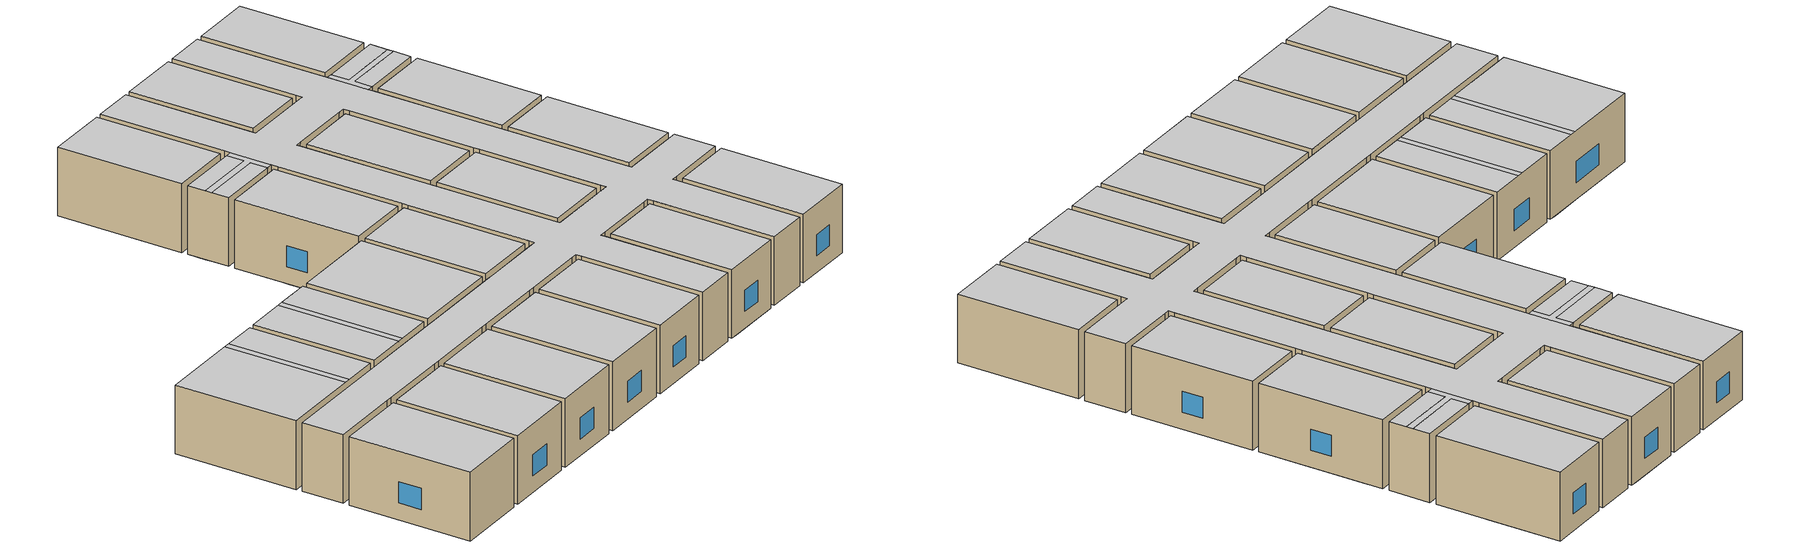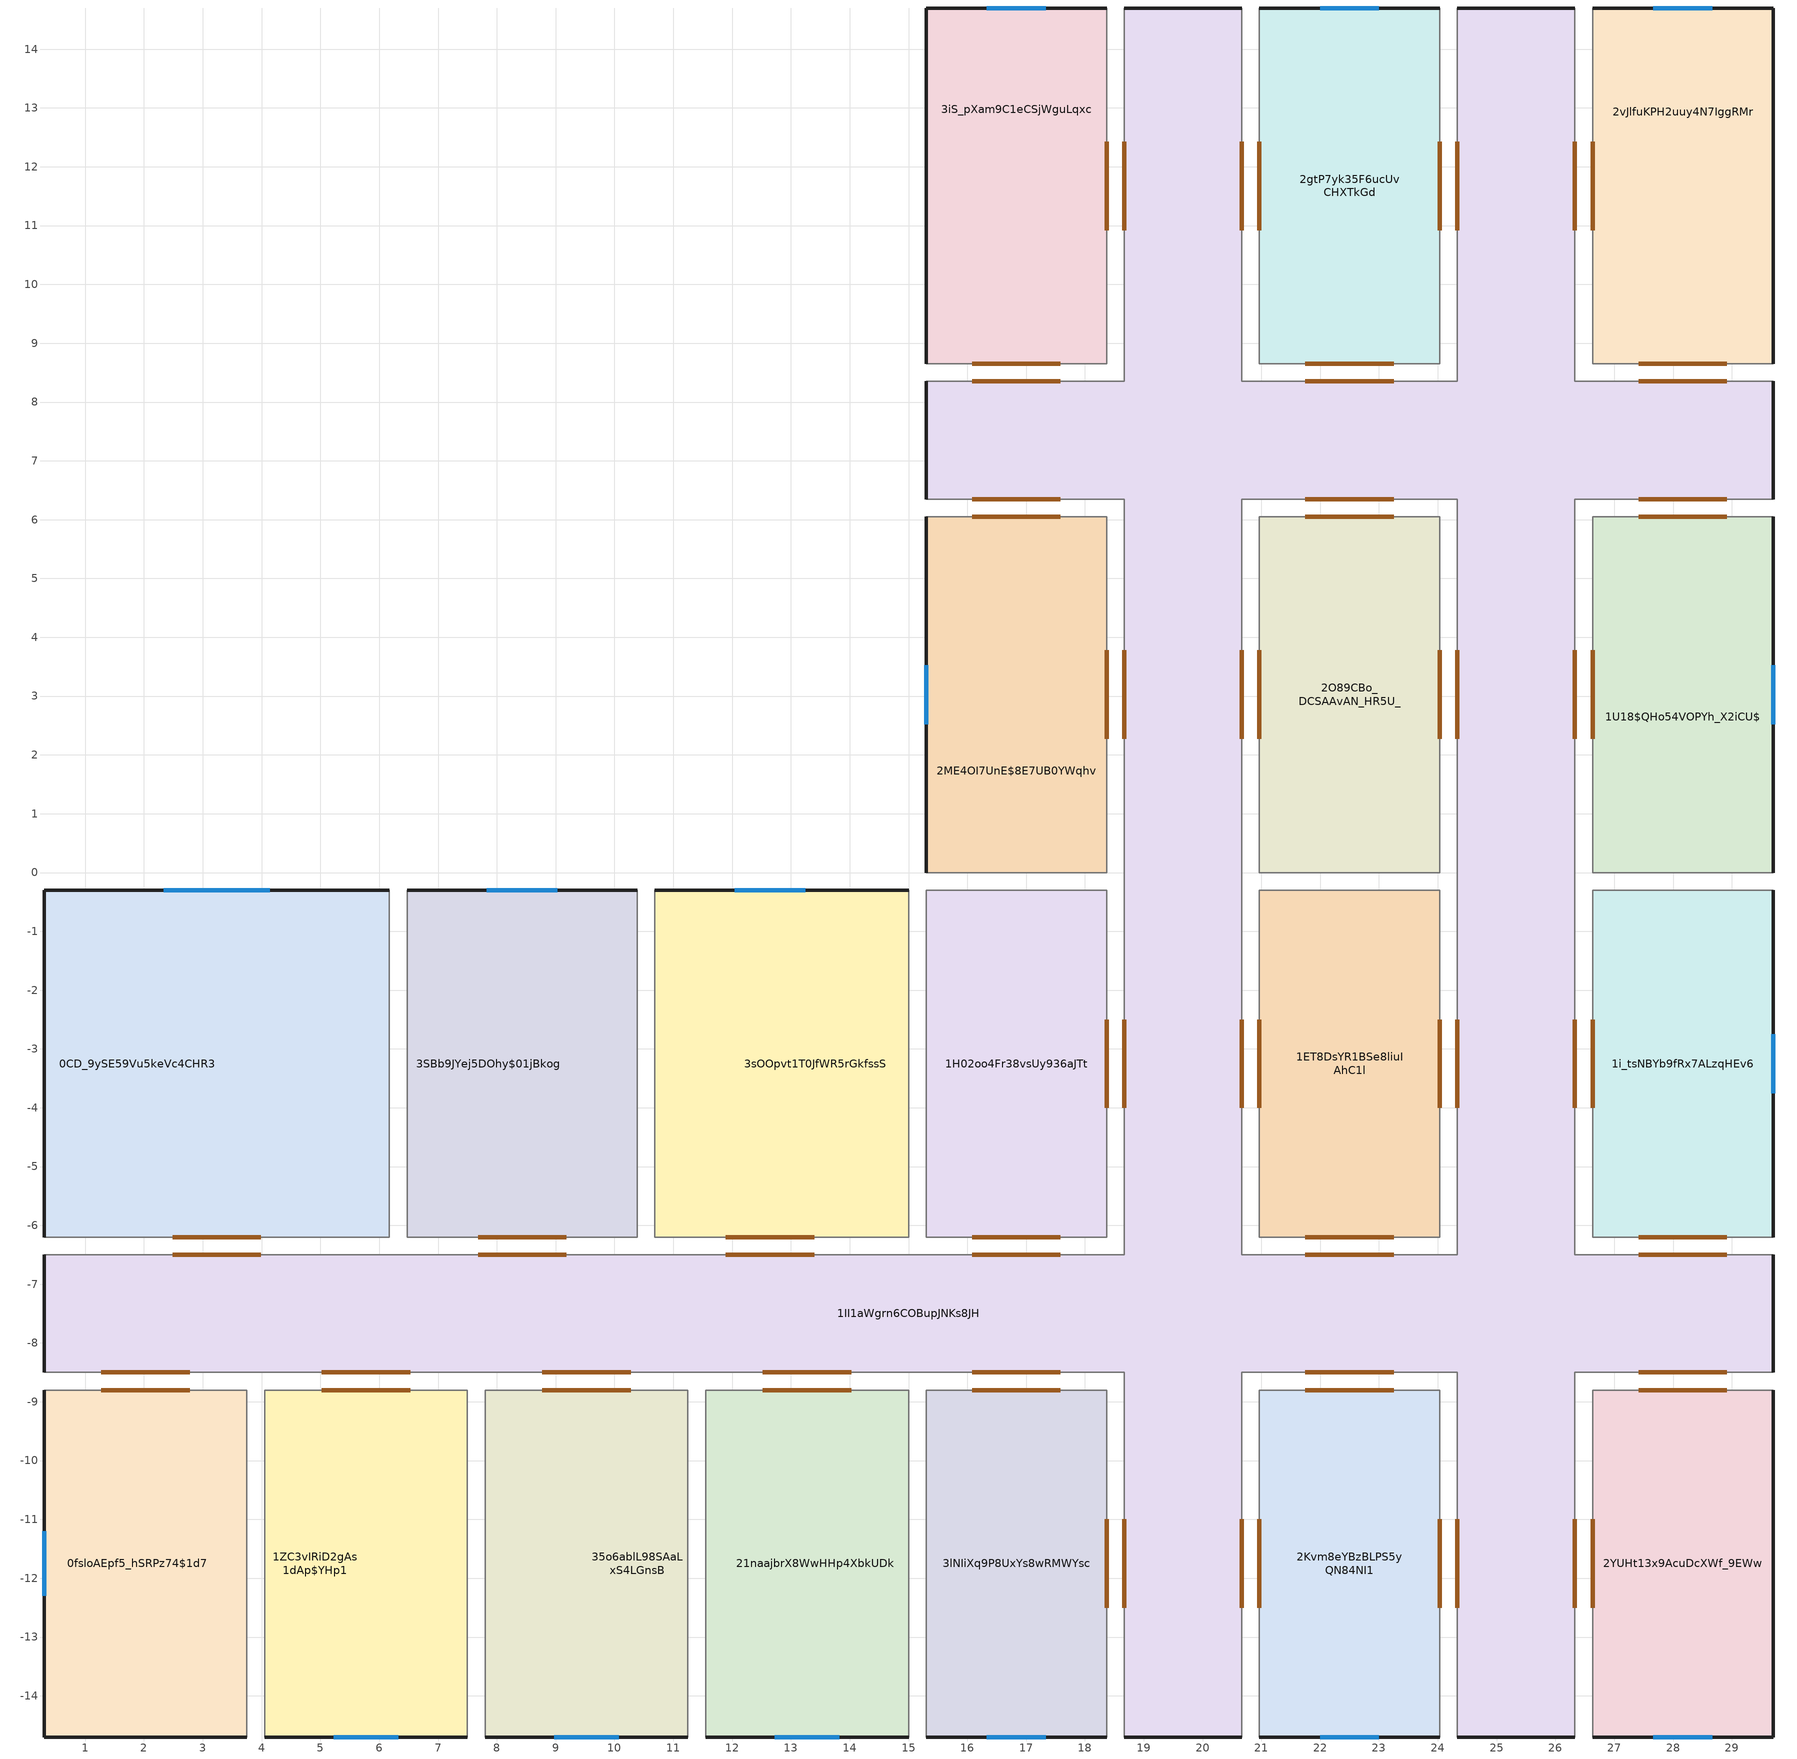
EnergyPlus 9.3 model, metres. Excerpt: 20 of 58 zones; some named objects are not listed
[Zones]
3lNIiXq9P8UxYs8wRMWYsc
 floor to 2_6mEQUTT5DvVQFJCoHM71 (BS Interior Floor): 18.37,-8.8 18.37,-14.7 15.3,-14.7 15.3,-8.8 z3.55
 wall outside (BS Exterior Wall): 15.3,-14.7 18.37,-14.7 z3.55:6.8
 wall to 21naajbrX8WwHHp4XbkUDk (BS Interior Wall): 15.3,-8.8 15.3,-14.7 z3.55:6.8
 wall to 1II1aWgrn6COBupJNKs8JH (BS Interior Wall): 18.37,-14.7 18.37,-8.8 15.3,-8.8 z3.55:6.8
 window (BS Exterior Window): 16.33,-14.7 17.33,-14.7 z4.35:5.35
 door inside (BS Door): 18.37,-12.5 18.37,-11 / 17.58,-8.8 16.08,-8.8 z3.55:6.05
 ceiling to 1hdTVemcP6He7ncmyzUi0K (BS Ceiling): 18.37,-14.7 18.37,-8.8 15.3,-8.8 15.3,-14.7 z6.8
0fsloAEpf5_hSRPz74$1d7
 floor to 0_p1NqfVT9K87APTn13C9F (BS Interior Floor): 3.47,-8.8 3.47,-14.7 0.3,-14.7 0.3,-8.8 z3.55
 floor adiabatic (BS Interior Floor): 3.75,-8.8 3.75,-14.7 3.47,-14.7 3.47,-8.8 z3.55
 wall outside (BS Exterior Wall): 0.3,-8.8 0.3,-14.7 3.75,-14.7 z3.55:6.8
 wall to 1ZC3vIRiD2gAs1dAp$YHp1 (BS Interior Wall): 3.75,-14.7 3.75,-8.8 z3.55:6.8
 wall to 1II1aWgrn6COBupJNKs8JH (BS Interior Wall): 3.75,-8.8 0.3,-8.8 z3.55:6.8
 window (BS Exterior Window): 0.3,-11.2 0.3,-12.3 z4.35:5.35
 door inside (BS Door): 2.77,-8.8 1.27,-8.8 z3.55:6.05
 ceiling to 0ldWAL1KP1sOYKu03m3awo (BS Ceiling): 3.75,-14.7 3.75,-8.8 0.3,-8.8 0.3,-14.7 z6.8
21naajbrX8WwHHp4XbkUDk
 floor adiabatic (BS Interior Floor): 11.83,-8.8 11.83,-14.7 11.55,-14.7 11.55,-8.8 z3.55
 floor to 0kz0qlV3926x1aFoxrjGLR (BS Interior Floor): 15,-8.8 15,-14.7 11.83,-14.7 11.83,-8.8 z3.55
 wall outside (BS Exterior Wall): 11.55,-14.7 15,-14.7 z3.55:6.8
 wall to 35o6ablL98SAaLxS4LGnsB (BS Interior Wall): 11.55,-8.8 11.55,-14.7 z3.55:6.8
 wall to 1II1aWgrn6COBupJNKs8JH (BS Interior Wall): 15,-8.8 11.55,-8.8 z3.55:6.8
 window (BS Exterior Window): 12.72,-14.7 13.82,-14.7 z4.35:5.35
 door inside (BS Door): 14.03,-8.8 12.53,-8.8 z3.55:6.05
 ceiling to 0ymAPaLxb4IfqdqWtOs3Ji (BS Ceiling): 15,-14.7 15,-8.8 11.55,-8.8 11.55,-14.7 z6.8
0CD_9ySE59Vu5keVc4CHR3
 floor to 3IDSGAXMH2JxjihjU_qLvp (BS Interior Floor): 6.17,-0.3 6.17,-6.2 6.07,-6.2 6.07,-0.3 z3.55
 floor adiabatic (BS Interior Floor): 6.07,-0.3 6.07,-6.2 5.77,-6.2 5.77,-0.3 z3.55; 3.77,-0.3 3.77,-6.2 3.47,-6.2 3.47,-0.3 z3.55
 floor to 0uEAM73bb0zxOIDv_F8iQT (BS Interior Floor): 5.77,-0.3 5.77,-6.2 3.77,-6.2 3.77,-0.3 z3.55
 floor to 1lCQiV8aX5T8xlfmHlz$8J (BS Interior Floor): 3.47,-0.3 3.47,-6.2 0.3,-6.2 0.3,-0.3 z3.55
 wall outside (BS Exterior Wall): 6.17,-0.3 0.3,-0.3 0.3,-6.2 z3.55:6.8
 wall to 3SBb9JYej5DOhy$01jBkog (BS Interior Wall): 6.17,-6.2 6.17,-0.3 z3.55:6.8
 wall to 1II1aWgrn6COBupJNKs8JH (BS Interior Wall): 0.3,-6.2 6.17,-6.2 z3.55:6.8
 window (BS Exterior Window): 4.14,-0.3 2.34,-0.3 z4.35:5.35
 door inside (BS Door): 2.49,-6.2 3.99,-6.2 z3.55:6.05
 ceiling to 0uIySZ2tH6UgBkMZz8ZK03 (BS Ceiling): 6.17,-6.2 6.17,-0.3 4.51,-0.3 4.51,-6.2 z6.8
 ceiling adiabatic (BS Ceiling): 4.51,-6.2 4.51,-0.3 4.21,-0.3 4.21,-6.2 z6.8
 ceiling to 2T8HcceQrALQfW9jxI1und (BS Ceiling): 4.21,-6.2 4.21,-0.3 0.3,-0.3 0.3,-6.2 z6.8
2YUHt13x9AcuDcXWf_9EWw
 floor to 2jWNP_VqT89QpYnCrZ0aRL (BS Interior Floor): 29.7,-8.8 29.7,-14.7 26.63,-14.7 26.63,-8.8 z3.55
 wall outside (BS Exterior Wall): 26.63,-14.7 29.7,-14.7 29.7,-8.8 z3.55:6.8
 wall to 1II1aWgrn6COBupJNKs8JH (BS Interior Wall): 29.7,-8.8 26.63,-8.8 26.63,-14.7 z3.55:6.8
 window (BS Exterior Window): 27.67,-14.7 28.67,-14.7 z4.35:5.35
 door inside (BS Door): 28.92,-8.8 27.42,-8.8 / 26.63,-11 26.63,-12.5 z3.55:6.05
 ceiling to 2XOL09LYDFD9z5SszGTynL (BS Ceiling): 29.7,-14.7 29.7,-8.8 26.63,-8.8 26.63,-14.7 z6.8
1II1aWgrn6COBupJNKs8JH
 floor to 2_6mEQUTT5DvVQFJCoHM71 (BS Interior Floor): 20.67,-8.8 20.67,-14.7 18.67,-14.7 18.67,-8.8 z3.55
 floor adiabatic (BS Interior Floor): 20.67,-8.5 20.67,-8.8 18.67,-8.8 18.67,-8.5 z3.55; 26.33,-8.5 26.33,-8.8 24.33,-8.8 24.33,-8.5 z3.55; 26.33,-6.2 26.33,-6.5 24.33,-6.5 24.33,-6.2 z3.55; 26.33,0 26.33,-0.3 24.33,-0.3 24.33,0 z3.55; 20.67,-6.2 20.67,-6.5 18.67,-6.5 18.67,-6.2 z3.55; 26.33,5.59 26.33,5.29 24.33,5.29 24.33,5.59 z3.55; 20.67,0 20.67,-0.3 18.67,-0.3 18.67,0 z3.55; 20.67,3.75 20.67,3.45 18.67,3.45 18.67,3.75 z3.55; 23.8,8.35 23.8,6.35 23.5,6.35 23.5,8.35 z3.55; 21.5,8.35 21.5,6.35 21.2,6.35 21.2,7.2 15.3,7.2 15.3,7.5 21.2,7.5 21.2,8.35 z3.55; 26.33,11.18 26.33,10.88 24.33,10.88 24.33,11.18 z3.55; 20.67,11.25 20.67,10.95 18.67,10.95 18.67,11.25 z3.55
 floor to 0uEAM73bb0zxOIDv_F8iQT (BS Interior Floor): 29.7,-6.5 29.7,-8.5 0.3,-8.5 0.3,-6.5 z3.55; 23.5,8.35 23.5,6.35 21.5,6.35 21.5,8.35 z3.55
 floor to 2jWNP_VqT89QpYnCrZ0aRL (BS Interior Floor): 26.33,-8.8 26.33,-14.7 24.33,-14.7 24.33,-8.8 z3.55
 floor to 0RLAEF$3z9GhR_xiRhcFIM (BS Interior Floor): 26.33,-0.3 26.33,-6.2 24.33,-6.2 24.33,-0.3 z3.55
 floor to 3Q2cKjJuTCcRd3cftTvEEf (BS Interior Floor): 26.33,5.29 26.33,0 24.33,0 24.33,5.29 z3.55
 floor to 2ydMwpbFT5ERsQOUy6YvWz (BS Interior Floor): 20.67,-0.3 20.67,-6.2 18.67,-6.2 18.67,-0.3 z3.55
 floor to 0TBTGrlx9Aee50dicMqJkB (BS Interior Floor): 29.7,8.35 29.7,6.35 26.33,6.35 26.33,5.59 24.33,5.59 24.33,6.35 23.8,6.35 23.8,8.35 24.33,8.35 24.33,10.88 26.33,10.88 26.33,8.35 z3.55
 floor to 13W3ohLcnAmxcumHYMCTot (BS Interior Floor): 20.67,3.45 20.67,0 18.67,0 18.67,3.45 z3.55
 floor to 27yR7WnRb7Z9Wb6X8LV8TC (BS Interior Floor): 21.2,7.2 21.2,6.35 20.67,6.35 20.67,3.75 18.67,3.75 18.67,6.35 15.3,6.35 15.3,7.2 z3.55
 floor to 2nOMs1_ZT899UteK6vwc1o (BS Interior Floor): 20.67,10.95 20.67,8.35 21.2,8.35 21.2,7.5 15.3,7.5 15.3,8.35 18.67,8.35 18.67,10.95 z3.55
 floor to 251KVGi9506hUAGG2_T_km (BS Interior Floor): 26.33,14.7 26.33,11.18 24.33,11.18 24.33,14.7 z3.55
 floor to 1QFSXvg4DB7Ab$1n9eB1uY (BS Interior Floor): 20.67,14.7 20.67,11.25 18.67,11.25 18.67,14.7 z3.55
 wall outside (BS Exterior Wall): 0.3,-6.5 0.3,-8.5 / 29.7,6.35 29.7,8.35 / 15.3,8.35 15.3,6.35 / 29.7,-8.5 29.7,-6.5 / 26.33,14.7 24.33,14.7 / 20.67,14.7 18.67,14.7 / 18.67,-14.7 20.67,-14.7 / 24.33,-14.7 26.33,-14.7 z3.55:6.8
 wall to 1i_tsNBYb9fRx7ALzqHEv6 (BS Interior Wall): 29.7,-6.5 26.63,-6.5 / 26.33,-6.2 26.33,-0.3 z3.55:6.8
 wall adiabatic (BS Interior Wall): 18.67,0 18.67,-0.3 / 18.37,6.35 18.67,6.35 18.67,6.05 / 24.33,8.65 24.33,8.35 24.03,8.35 / 20.97,8.35 20.67,8.35 20.67,8.65 / 24.33,0 24.33,-0.3 / 24.33,-6.2 24.33,-6.5 24.03,-6.5 / 24.03,6.35 24.33,6.35 24.33,6.05 / 26.33,-8.8 26.33,-8.5 26.63,-8.5 / 20.97,-6.5 20.67,-6.5 20.67,-6.2 / 20.67,-0.3 20.67,0 / 20.67,6.05 20.67,6.35 20.97,6.35 / 26.63,-6.5 26.33,-6.5 26.33,-6.2 / 26.33,-0.3 26.33,0 / 26.33,6.05 26.33,6.35 26.63,6.35 / 18.67,8.65 18.67,8.35 18.37,8.35 / 24.03,-8.5 24.33,-8.5 24.33,-8.8 / 20.67,-8.8 20.67,-8.5 20.97,-8.5 / 26.63,8.35 26.33,8.35 26.33,8.65 / 3.75,-8.5 4.05,-8.5 / 7.5,-8.5 7.8,-8.5 / 11.25,-8.5 11.55,-8.5 / 15,-8.5 15.3,-8.5 / 18.37,-8.5 18.67,-8.5 18.67,-8.8 / 18.67,-6.2 18.67,-6.5 18.37,-6.5 / 15.3,-6.5 15,-6.5 / 10.69,-6.5 10.39,-6.5 / 6.47,-6.5 6.17,-6.5 z3.55:6.8
 wall to 2ME4OI7UnE$8E7UB0YWqhv (BS Interior Wall): 18.67,6.05 18.67,0 / 15.3,6.35 18.37,6.35 z3.55:6.8
 wall to 1H02oo4Fr38vsUy936aJTt (BS Interior Wall): 18.67,-0.3 18.67,-6.2 / 18.37,-6.5 15.3,-6.5 z3.55:6.8
 wall to 2gtP7yk35F6ucUvCHXTkGd (BS Interior Wall): 24.33,14.7 24.33,8.65 / 20.67,8.65 20.67,14.7 / 24.03,8.35 20.97,8.35 z3.55:6.8
 wall to 2O89CBo_DCSAAvAN_HR5U_ (BS Interior Wall): 24.33,6.05 24.33,0 / 20.97,6.35 24.03,6.35 / 20.67,0 20.67,6.05 z3.55:6.8
 wall to 1ET8DsYR1BSe8liuIAhC1l (BS Interior Wall): 24.33,-0.3 24.33,-6.2 / 20.67,-6.2 20.67,-0.3 / 24.03,-6.5 20.97,-6.5 z3.55:6.8
 wall to 3iS_pXam9C1eCSjWguLqxc (BS Interior Wall): 18.37,8.35 15.3,8.35 / 18.67,14.7 18.67,8.65 z3.55:6.8
 wall to 1U18$QHo54VOPYh_X2iCU$ (BS Interior Wall): 26.33,0 26.33,6.05 / 26.63,6.35 29.7,6.35 z3.55:6.8
 wall to 2vJlfuKPH2uuy4N7IggRMr (BS Interior Wall): 29.7,8.35 26.63,8.35 / 26.33,8.65 26.33,14.7 z3.55:6.8
 wall to 2Kvm8eYBzBLPS5yQN84NI1 (BS Interior Wall): 20.67,-14.7 20.67,-8.8 / 20.97,-8.5 24.03,-8.5 / 24.33,-8.8 24.33,-14.7 z3.55:6.8
 wall to 1ZC3vIRiD2gAs1dAp$YHp1 (BS Interior Wall): 4.05,-8.5 7.5,-8.5 z3.55:6.8
 wall to 35o6ablL98SAaLxS4LGnsB (BS Interior Wall): 7.8,-8.5 11.25,-8.5 z3.55:6.8
 wall to 3sOOpvt1T0JfWR5rGkfssS (BS Interior Wall): 15,-6.5 10.69,-6.5 z3.55:6.8
 wall to 3SBb9JYej5DOhy$01jBkog (BS Interior Wall): 10.39,-6.5 6.47,-6.5 z3.55:6.8
 door inside (BS Door): 28.92,-6.5 27.42,-6.5 / 18.67,3.77 18.67,2.27 / 18.67,-2.5 18.67,-4 / 16.08,6.35 17.58,6.35 / 18.67,-11 18.67,-12.5 / 24.33,12.43 24.33,10.93 / 20.67,10.93 20.67,12.43 / 24.33,3.77 24.33,2.27 / 24.33,-2.5 24.33,-4 / 27.42,-8.5 28.92,-8.5 / 17.58,8.35 16.08,8.35 / 26.33,-12.5 26.33,-11 / 23.25,8.35 21.75,8.35 / 21.75,6.35 23.25,6.35 / 20.67,2.27 20.67,3.77 / 20.67,-4 20.67,-2.5 / 26.33,2.27 26.33,3.77 / 26.33,-4 26.33,-2.5 / 28.92,8.35 27.42,8.35 / 18.67,12.43 18.67,10.93 / 20.67,-12.5 20.67,-11 / 21.75,-8.5 23.25,-8.5 / 26.33,10.93 26.33,12.43 / 16.08,-8.5 17.58,-8.5 / 8.78,-8.5 10.28,-8.5 / 12.53,-8.5 14.03,-8.5 / 5.03,-8.5 6.53,-8.5 / 1.27,-8.5 2.77,-8.5 / 27.42,6.35 28.92,6.35 / 23.25,-6.5 21.75,-6.5 / 24.33,-11 24.33,-12.5 / 17.58,-6.5 16.08,-6.5 / 13.4,-6.5 11.9,-6.5 / 9.18,-6.5 7.68,-6.5 / 3.99,-6.5 2.49,-6.5 z3.55:6.05
 ceiling to 1BOclnb9z5vgJ337HzEoZd (BS Ceiling): 26.33,-14.7 26.33,-8.5 29.7,-8.5 29.7,-6.5 26.33,-6.5 26.33,14.7 24.33,14.7 24.33,8.35 20.67,8.35 20.67,14.7 18.67,14.7 18.67,-6.5 20.67,-6.5 20.67,6.35 24.33,6.35 24.33,-6.5 20.67,-6.5 18.67,-6.5 0.3,-6.5 0.3,-8.5 18.67,-8.5 18.67,-14.7 20.67,-14.7 20.67,-8.5 24.33,-8.5 24.33,-14.7 z6.8
 ceiling adiabatic (BS Ceiling): 29.7,7.2 29.7,7.5 26.63,7.5 26.63,8.35 26.33,8.35 26.33,6.35 26.63,6.35 26.63,7.2 z6.8; 18.67,6.35 18.67,8.35 18.37,8.35 18.37,7.5 15.3,7.5 15.3,7.2 18.37,7.2 18.37,6.35 z6.8
 ceiling to 3KBKt$m$zCnAC$OK84Cwio (BS Ceiling): 29.7,6.35 29.7,7.2 26.63,7.2 26.63,6.35 z6.8
 ceiling to 25fh85Hpr5FufpjgEbN5Lw (BS Ceiling): 29.7,7.5 29.7,8.35 26.63,8.35 26.63,7.5 z6.8
 ceiling to 2u0kfzyLH4zefOVp4O4AOs (BS Ceiling): 18.37,6.35 18.37,7.2 15.3,7.2 15.3,6.35 z6.8
 ceiling to 1ax_rnv5D0bP$JTKbauTVp (BS Ceiling): 18.37,7.5 18.37,8.35 15.3,8.35 15.3,7.5 z6.8
1ZC3vIRiD2gAs1dAp$YHp1
 floor to 0uEAM73bb0zxOIDv_F8iQT (BS Interior Floor): 5.77,-8.8 5.77,-14.7 4.05,-14.7 4.05,-8.8 z3.55
 floor adiabatic (BS Interior Floor): 6.07,-8.8 6.07,-14.7 5.77,-14.7 5.77,-8.8 z3.55
 floor to 33sjjo$Y5E4hoiSWk5ggL4 (BS Interior Floor): 7.5,-8.8 7.5,-14.7 6.07,-14.7 6.07,-8.8 z3.55
 wall outside (BS Exterior Wall): 4.05,-14.7 7.5,-14.7 z3.55:6.8
 wall to 35o6ablL98SAaLxS4LGnsB (BS Interior Wall): 7.5,-14.7 7.5,-8.8 z3.55:6.8
 window (BS Exterior Window): 5.22,-14.7 6.33,-14.7 z4.35:5.35
 door inside (BS Door): 6.53,-8.8 5.03,-8.8 z3.55:6.05
 ceiling to 0LE4xehC523BygRzLVOYXD (BS Ceiling): 7.5,-14.7 7.5,-8.8 4.05,-8.8 4.05,-14.7 z6.8
1i_tsNBYb9fRx7ALzqHEv6
 floor to 0RLAEF$3z9GhR_xiRhcFIM (BS Interior Floor): 29.7,-0.3 29.7,-6.2 26.63,-6.2 26.63,-0.3 z3.55
 wall outside (BS Exterior Wall): 29.7,-6.2 29.7,-0.3 z3.55:6.8
 wall to 1U18$QHo54VOPYh_X2iCU$ (BS Interior Wall): 29.7,-0.3 26.63,-0.3 z3.55:6.8
 window (BS Exterior Window): 29.7,-3.75 29.7,-2.75 z4.35:5.35
 door inside (BS Door): 27.42,-6.2 28.92,-6.2 / 26.63,-2.5 26.63,-4 z3.55:6.05
 ceiling to 0WxClKgVX58eoOnQ_Rd5aF (BS Ceiling): 29.7,-6.2 29.7,-0.3 26.63,-0.3 26.63,-6.2 z6.8
35o6ablL98SAaLxS4LGnsB
 floor to 33sjjo$Y5E4hoiSWk5ggL4 (BS Interior Floor): 9.23,-8.8 9.23,-14.7 7.8,-14.7 7.8,-8.8 z3.55
 floor adiabatic (BS Interior Floor): 9.53,-8.8 9.53,-14.7 9.23,-14.7 9.23,-8.8 z3.55
 floor to 0uEAM73bb0zxOIDv_F8iQT (BS Interior Floor): 11.25,-8.8 11.25,-14.7 9.53,-14.7 9.53,-8.8 z3.55
 wall outside (BS Exterior Wall): 7.8,-14.7 11.25,-14.7 z3.55:6.8
 window (BS Exterior Window): 8.97,-14.7 10.07,-14.7 z4.35:5.35
 door inside (BS Door): 10.28,-8.8 8.78,-8.8 z3.55:6.05
 ceiling to 21zXx9nBfF3wzd1f94eza7 (BS Ceiling): 11.25,-14.7 11.25,-8.8 7.8,-8.8 7.8,-14.7 z6.8
2ME4OI7UnE$8E7UB0YWqhv
 floor to 27yR7WnRb7Z9Wb6X8LV8TC (BS Interior Floor): 18.37,6.05 18.37,3.75 15.3,3.75 15.3,6.05 z3.55
 floor adiabatic (BS Interior Floor): 18.37,3.75 18.37,3.45 15.3,3.45 15.3,3.75 z3.55
 floor to 13W3ohLcnAmxcumHYMCTot (BS Interior Floor): 18.37,3.45 18.37,0 15.3,0 15.3,3.45 z3.55
 wall outside (BS Exterior Wall): 15.3,6.05 15.3,0 z3.55:6.8
 wall to 1H02oo4Fr38vsUy936aJTt (BS Interior Wall): 15.3,0 18.37,0 z3.55:6.8
 window (BS Exterior Window): 15.3,3.52 15.3,2.52 z4.35:5.35
 door inside (BS Door): 18.37,2.27 18.37,3.77 / 17.58,6.05 16.08,6.05 z3.55:6.05
 ceiling to 2u0kfzyLH4zefOVp4O4AOs (BS Ceiling): 18.37,0 18.37,6.05 15.3,6.05 15.3,0 z6.8
3SBb9JYej5DOhy$01jBkog
 floor to 0uEAM73bb0zxOIDv_F8iQT (BS Interior Floor): 10.39,-0.3 10.39,-6.2 9.53,-6.2 9.53,-0.3 z3.55
 floor adiabatic (BS Interior Floor): 9.53,-0.3 9.53,-6.2 9.23,-6.2 9.23,-0.3 z3.55
 floor to 3IDSGAXMH2JxjihjU_qLvp (BS Interior Floor): 9.23,-0.3 9.23,-6.2 6.47,-6.2 6.47,-0.3 z3.55
 wall outside (BS Exterior Wall): 10.39,-0.3 6.47,-0.3 z3.55:6.8
 wall to 3sOOpvt1T0JfWR5rGkfssS (BS Interior Wall): 10.39,-6.2 10.39,-0.3 z3.55:6.8
 window (BS Exterior Window): 9.03,-0.3 7.83,-0.3 z4.35:5.35
 door inside (BS Door): 7.68,-6.2 9.18,-6.2 z3.55:6.05
 ceiling to 1wUBUXAIf62fNVJxg8hnxr (BS Ceiling): 10.39,-6.2 10.39,-0.3 8.73,-0.3 8.73,-6.2 z6.8
 ceiling adiabatic (BS Ceiling): 8.73,-6.2 8.73,-0.3 8.43,-0.3 8.43,-6.2 z6.8
 ceiling to 0uIySZ2tH6UgBkMZz8ZK03 (BS Ceiling): 8.43,-6.2 8.43,-0.3 6.47,-0.3 6.47,-6.2 z6.8
2vJlfuKPH2uuy4N7IggRMr
 floor to 0TBTGrlx9Aee50dicMqJkB (BS Interior Floor): 29.7,10.88 29.7,8.65 26.63,8.65 26.63,10.88 z3.55
 floor adiabatic (BS Interior Floor): 29.7,11.18 29.7,10.88 26.63,10.88 26.63,11.18 z3.55
 floor to 251KVGi9506hUAGG2_T_km (BS Interior Floor): 29.7,14.7 29.7,11.18 26.63,11.18 26.63,14.7 z3.55
 wall outside (BS Exterior Wall): 29.7,8.65 29.7,14.7 26.63,14.7 z3.55:6.8
 window (BS Exterior Window): 28.67,14.7 27.67,14.7 z4.35:5.35
 door inside (BS Door): 27.42,8.65 28.92,8.65 / 26.63,12.43 26.63,10.93 z3.55:6.05
 ceiling to 25fh85Hpr5FufpjgEbN5Lw (BS Ceiling): 29.7,8.65 29.7,14.7 26.63,14.7 26.63,8.65 z6.8
1U18$QHo54VOPYh_X2iCU$
 floor to 3Q2cKjJuTCcRd3cftTvEEf (BS Interior Floor): 29.7,5.29 29.7,0 26.63,0 26.63,5.29 z3.55
 floor adiabatic (BS Interior Floor): 29.7,5.59 29.7,5.29 26.63,5.29 26.63,5.59 z3.55
 floor to 0TBTGrlx9Aee50dicMqJkB (BS Interior Floor): 29.7,6.05 29.7,5.59 26.63,5.59 26.63,6.05 z3.55
 wall outside (BS Exterior Wall): 29.7,0 29.7,6.05 z3.55:6.8
 window (BS Exterior Window): 29.7,2.52 29.7,3.52 z4.35:5.35
 door inside (BS Door): 26.63,3.77 26.63,2.27 / 28.92,6.05 27.42,6.05 z3.55:6.05
 ceiling to 3KBKt$m$zCnAC$OK84Cwio (BS Ceiling): 29.7,0 29.7,6.05 26.63,6.05 26.63,0 z6.8
2Kvm8eYBzBLPS5yQN84NI1
 floor to 2_6mEQUTT5DvVQFJCoHM71 (BS Interior Floor): 21.2,-8.8 21.2,-14.7 20.97,-14.7 20.97,-8.8 z3.55
 floor adiabatic (BS Interior Floor): 21.5,-8.8 21.5,-14.7 21.2,-14.7 21.2,-8.8 z3.55; 23.8,-8.8 23.8,-14.7 23.5,-14.7 23.5,-8.8 z3.55
 floor to 0uEAM73bb0zxOIDv_F8iQT (BS Interior Floor): 23.5,-8.8 23.5,-14.7 21.5,-14.7 21.5,-8.8 z3.55
 floor to 2jWNP_VqT89QpYnCrZ0aRL (BS Interior Floor): 24.03,-8.8 24.03,-14.7 23.8,-14.7 23.8,-8.8 z3.55
 wall outside (BS Exterior Wall): 20.97,-14.7 24.03,-14.7 z3.55:6.8
 window (BS Exterior Window): 22,-14.7 23,-14.7 z4.35:5.35
 door inside (BS Door): 20.97,-11 20.97,-12.5 / 23.25,-8.8 21.75,-8.8 / 24.03,-12.5 24.03,-11 z3.55:6.05
 ceiling to 1m2Qw7fHzE5RJ8ZybKUocV (BS Ceiling): 24.03,-14.7 24.03,-8.8 20.97,-8.8 20.97,-14.7 z6.8
3iS_pXam9C1eCSjWguLqxc
 floor to 1QFSXvg4DB7Ab$1n9eB1uY (BS Interior Floor): 18.37,14.7 18.37,11.25 15.3,11.25 15.3,14.7 z3.55
 floor adiabatic (BS Interior Floor): 18.37,11.25 18.37,10.95 15.3,10.95 15.3,11.25 z3.55
 floor to 2nOMs1_ZT899UteK6vwc1o (BS Interior Floor): 18.37,10.95 18.37,8.65 15.3,8.65 15.3,10.95 z3.55
 wall outside (BS Exterior Wall): 18.37,14.7 15.3,14.7 15.3,8.65 z3.55:6.8
 window (BS Exterior Window): 17.33,14.7 16.33,14.7 z4.35:5.35
 door inside (BS Door): 16.08,8.65 17.58,8.65 / 18.37,10.93 18.37,12.43 z3.55:6.05
 ceiling to 1ax_rnv5D0bP$JTKbauTVp (BS Ceiling): 18.37,8.65 18.37,14.7 15.3,14.7 15.3,8.65 z6.8
1H02oo4Fr38vsUy936aJTt
 floor to 2ydMwpbFT5ERsQOUy6YvWz (BS Interior Floor): 18.37,-0.3 18.37,-6.2 15.3,-6.2 15.3,-0.3 z3.55
 wall to 3sOOpvt1T0JfWR5rGkfssS (BS Interior Wall): 15.3,-0.3 15.3,-6.2 z3.55:6.8
 door inside (BS Door): 18.37,-4 18.37,-2.5 / 16.08,-6.2 17.58,-6.2 z3.55:6.05
 ceiling to 2DQe3DcxL9Og$xfBZr7CUq (BS Ceiling): 18.37,-6.2 18.37,-0.3 15.3,-0.3 15.3,-6.2 z6.8
3sOOpvt1T0JfWR5rGkfssS
 floor to 3abINg4xXBRgSWDCVuktWD (BS Interior Floor): 15,-0.3 15,-6.2 11.83,-6.2 11.83,-0.3 z3.55
 floor adiabatic (BS Interior Floor): 11.83,-0.3 11.83,-6.2 11.53,-6.2 11.53,-0.3 z3.55
 floor to 0uEAM73bb0zxOIDv_F8iQT (BS Interior Floor): 11.53,-0.3 11.53,-6.2 10.69,-6.2 10.69,-0.3 z3.55
 wall outside (BS Exterior Wall): 15,-0.3 10.69,-0.3 z3.55:6.8
 window (BS Exterior Window): 13.25,-0.3 12.05,-0.3 z4.35:5.35
 door inside (BS Door): 11.9,-6.2 13.4,-6.2 z3.55:6.05
 ceiling to 1wUBUXAIf62fNVJxg8hnxr (BS Ceiling): 15,-6.2 15,-0.3 10.69,-0.3 10.69,-6.2 z6.8
2gtP7yk35F6ucUvCHXTkGd
 floor to 251KVGi9506hUAGG2_T_km (BS Interior Floor): 24.03,14.7 24.03,11.18 23.8,11.18 23.8,14.7 z3.55
 floor adiabatic (BS Interior Floor): 23.8,14.7 23.8,11.18 24.03,11.18 24.03,10.88 23.8,10.88 23.8,8.65 23.5,8.65 23.5,14.7 z3.55; 21.5,14.7 21.5,8.65 21.2,8.65 21.2,10.95 20.97,10.95 20.97,11.25 21.2,11.25 21.2,14.7 z3.55
 floor to 0uEAM73bb0zxOIDv_F8iQT (BS Interior Floor): 23.5,14.7 23.5,8.65 21.5,8.65 21.5,14.7 z3.55
 floor to 0TBTGrlx9Aee50dicMqJkB (BS Interior Floor): 24.03,10.88 24.03,8.65 23.8,8.65 23.8,10.88 z3.55
 floor to 1QFSXvg4DB7Ab$1n9eB1uY (BS Interior Floor): 21.2,14.7 21.2,11.25 20.97,11.25 20.97,14.7 z3.55
 floor to 2nOMs1_ZT899UteK6vwc1o (BS Interior Floor): 21.2,10.95 21.2,8.65 20.97,8.65 20.97,10.95 z3.55
 wall outside (BS Exterior Wall): 24.03,14.7 20.97,14.7 z3.55:6.8
 window (BS Exterior Window): 23,14.7 22,14.7 z4.35:5.35
 door inside (BS Door): 24.03,10.93 24.03,12.43 / 20.97,12.43 20.97,10.93 / 21.75,8.65 23.25,8.65 z3.55:6.05
 ceiling to 3WbCusX19DkRaWr8xm4Sjl (BS Ceiling): 24.03,8.65 24.03,14.7 20.97,14.7 20.97,8.65 z6.8
2O89CBo_DCSAAvAN_HR5U_
 floor to 13W3ohLcnAmxcumHYMCTot (BS Interior Floor): 21.2,3.45 21.2,0 20.97,0 20.97,3.45 z3.55
 floor adiabatic (BS Interior Floor): 21.5,6.05 21.5,0 21.2,0 21.2,3.45 20.97,3.45 20.97,3.75 21.2,3.75 21.2,6.05 z3.55; 23.8,6.05 23.8,5.59 24.03,5.59 24.03,5.29 23.8,5.29 23.8,0 23.5,0 23.5,6.05 z3.55
 floor to 27yR7WnRb7Z9Wb6X8LV8TC (BS Interior Floor): 21.2,6.05 21.2,3.75 20.97,3.75 20.97,6.05 z3.55
 floor to 0uEAM73bb0zxOIDv_F8iQT (BS Interior Floor): 23.5,6.05 23.5,0 21.5,0 21.5,6.05 z3.55
 floor to 3Q2cKjJuTCcRd3cftTvEEf (BS Interior Floor): 24.03,5.29 24.03,0 23.8,0 23.8,5.29 z3.55
 floor to 0TBTGrlx9Aee50dicMqJkB (BS Interior Floor): 24.03,6.05 24.03,5.59 23.8,5.59 23.8,6.05 z3.55
 wall to 1ET8DsYR1BSe8liuIAhC1l (BS Interior Wall): 20.97,0 24.03,0 z3.55:6.8
 door inside (BS Door): 24.03,2.27 24.03,3.77 / 23.25,6.05 21.75,6.05 / 20.97,3.77 20.97,2.27 z3.55:6.05
 ceiling to 00qHgYn0D75AaI7wGBOzeN (BS Ceiling): 24.03,0 24.03,6.05 20.97,6.05 20.97,0 z6.8
1ET8DsYR1BSe8liuIAhC1l
 floor to 0RLAEF$3z9GhR_xiRhcFIM (BS Interior Floor): 24.03,-0.3 24.03,-6.2 23.8,-6.2 23.8,-0.3 z3.55
 floor adiabatic (BS Interior Floor): 23.8,-0.3 23.8,-6.2 23.5,-6.2 23.5,-0.3 z3.55; 21.5,-0.3 21.5,-6.2 21.2,-6.2 21.2,-0.3 z3.55
 floor to 0uEAM73bb0zxOIDv_F8iQT (BS Interior Floor): 23.5,-0.3 23.5,-6.2 21.5,-6.2 21.5,-0.3 z3.55
 floor to 2ydMwpbFT5ERsQOUy6YvWz (BS Interior Floor): 21.2,-0.3 21.2,-6.2 20.97,-6.2 20.97,-0.3 z3.55
 door inside (BS Door): 24.03,-4 24.03,-2.5 / 20.97,-2.5 20.97,-4 / 21.75,-6.2 23.25,-6.2 z3.55:6.05
 ceiling to 2n07noyr59Bvb45usFMWBe (BS Ceiling): 24.03,-6.2 24.03,-0.3 20.97,-0.3 20.97,-6.2 z6.8
[Building]
None: North Axis=0; Terrain=Suburbs; Loads Convergence Tolerance Value=0.04; Temperature Convergence Tolerance Value=0.4; Solar Distribution=FullInteriorAndExterior; Maximum Number of Warmup Days=25; Minimum Number of Warmup Days=6
[Site:Location]
DENVER_STAPLETON_CO_USA_WMO_724690: Latitude=39.77; Longitude=-104.87; Time Zone=-7; Elevation=1611
[SizingPeriod:DesignDay] Day of Month=21; Humidity Condition Type=Wetbulb; Barometric Pressure=83411; Rain Indicator=No; Snow Indicator=No; Daylight Saving Time Indicator=No; Solar Model Indicator=ASHRAEClearSky
Name | Month | Day Type | Maximum DryBulb Temperature | Daily DryBulb Temperature Range | Wetbulb or DewPoint at Maximum DryBulb | Wind Speed | Wind Direction | Sky Clearness
DENVER_STAPLETON Ann Htg 99.6% Condns DB | 12 | WinterDesignDay | -20 | 0 | -20 | 2.3 | 180 | 0
DENVER_STAPLETON Ann Clg .4% Condns DB=>MWB | 7 | SummerDesignDay | 34.1 | 15.2 | 15.8 | 4 | 120 | 1
[MATERIAL] Roughness=MediumRough; Thermal Absorptance=0.9; Solar Absorptance=0.7; Visible Absorptance=0.7
Name | Thickness | Conductivity | Density | Specific Heat
hardwood | 0.04 | 0.13 | 650 | 1500
concrete_CEM_II_BS325R_wz05 | 0.175 | 2.1 | 2420 | 1000
EPS_040_15 | 0.07 | 0.04 | 15 | 1500
lime_plaster | 0.01 | 0.7 | 1600 | 850
vertical_core_brick_700 | 0.15 | 0.13 | 695 | 850
cement_floating_screed_2_bottom | 0.04 | 1.4 | 1990 | 1000
[WINDOWMATERIAL:SIMPLEGLAZINGSYSTEM]
Glas1995_2015AluoderStahlfensterWaermeschutzverglasungzweifach: UFactor=1.24754; Solar Heat Gain Coefficient=0.65
[CONSTRUCTION]
BS Exterior Window: Glas1995_2015AluoderStahlfensterWaermeschutzverglasungzweifach
BS Door: hardwood
BS Exterior Wall: EPS_040_15, concrete_CEM_II_BS325R_wz05
BS Interior Wall: lime_plaster, vertical_core_brick_700, lime_plaster
BS Interior Floor: concrete_CEM_II_BS325R_wz05, EPS_040_15, cement_floating_screed_2_bottom
BS Ceiling: cement_floating_screed_2_bottom, EPS_040_15, concrete_CEM_II_BS325R_wz05
[ZONE] Type=1; Multiplier=1; Ceiling Height=autocalculate; Floor Area=autocalculate; Part of Total Floor Area=Yes
Name | Volume
3lNIiXq9P8UxYs8wRMWYsc; 2YUHt13x9AcuDcXWf_9EWw; 1i_tsNBYb9fRx7ALzqHEv6; 2Kvm8eYBzBLPS5yQN84NI1; 1H02oo4Fr38vsUy936aJTt; 1ET8DsYR1BSe8liuIAhC1l | 58.8033
0fsloAEpf5_hSRPz74$1d7 | 66.15375
21naajbrX8WwHHp4XbkUDk | 66.1537
0CD_9ySE59Vu5keVc4CHR3 | 112.612
1II1aWgrn6COBupJNKs8JH | 614.9
1ZC3vIRiD2gAs1dAp$YHp1; 35o6ablL98SAaLxS4LGnsB | 66.1538
2ME4OI7UnE$8E7UB0YWqhv; 2vJlfuKPH2uuy4N7IggRMr; 1U18$QHo54VOPYh_X2iCU$; 3iS_pXam9C1eCSjWguLqxc; 2gtP7yk35F6ucUvCHXTkGd; 2O89CBo_DCSAAvAN_HR5U_ | 60.2983
3SBb9JYej5DOhy$01jBkog | 75.075
3sOOpvt1T0JfWR5rGkfssS | 82.68
[PEOPLE] Number of People Schedule=Schedule People Single office; Number of People Calculation Method=People/Area; People per Zone Floor Area=0.0714286; Fraction Radiant=0.5; Sensible Heat Fraction=autocalculate; Activity Level Schedule=Schedule Activity 70; Carbon Dioxide Generation Rate=3.82e-08; Enable ASHRAE 55 Comfort Warnings=No; Mean Radiant Temperature Calculation Type=ZoneAveraged; Clothing Insulation Calculation Method=ClothingInsulationSchedule
Name | Zone or ZoneList
3lNIiXq9P8UxYs8wRMWYsc | 3lNIiXq9P8UxYs8wRMWYsc
0fsloAEpf5_hSRPz74$1d7 | 0fsloAEpf5_hSRPz74$1d7
21naajbrX8WwHHp4XbkUDk | 21naajbrX8WwHHp4XbkUDk
0CD_9ySE59Vu5keVc4CHR3 | 0CD_9ySE59Vu5keVc4CHR3
2YUHt13x9AcuDcXWf_9EWw | 2YUHt13x9AcuDcXWf_9EWw
1II1aWgrn6COBupJNKs8JH | 1II1aWgrn6COBupJNKs8JH
1ZC3vIRiD2gAs1dAp$YHp1 | 1ZC3vIRiD2gAs1dAp$YHp1
1i_tsNBYb9fRx7ALzqHEv6 | 1i_tsNBYb9fRx7ALzqHEv6
35o6ablL98SAaLxS4LGnsB | 35o6ablL98SAaLxS4LGnsB
2ME4OI7UnE$8E7UB0YWqhv | 2ME4OI7UnE$8E7UB0YWqhv
3SBb9JYej5DOhy$01jBkog | 3SBb9JYej5DOhy$01jBkog
2vJlfuKPH2uuy4N7IggRMr | 2vJlfuKPH2uuy4N7IggRMr
1U18$QHo54VOPYh_X2iCU$ | 1U18$QHo54VOPYh_X2iCU$
2Kvm8eYBzBLPS5yQN84NI1 | 2Kvm8eYBzBLPS5yQN84NI1
3iS_pXam9C1eCSjWguLqxc | 3iS_pXam9C1eCSjWguLqxc
1H02oo4Fr38vsUy936aJTt | 1H02oo4Fr38vsUy936aJTt
3sOOpvt1T0JfWR5rGkfssS | 3sOOpvt1T0JfWR5rGkfssS
2gtP7yk35F6ucUvCHXTkGd | 2gtP7yk35F6ucUvCHXTkGd
2O89CBo_DCSAAvAN_HR5U_ | 2O89CBo_DCSAAvAN_HR5U_
1ET8DsYR1BSe8liuIAhC1l | 1ET8DsYR1BSe8liuIAhC1l
[LIGHTS] Schedule=Schedule Lighting Single office; Design Level Calculation Method=Watts/Area; Watts per Zone Floor Area=15.9; Return Air Fraction=0; Fraction Radiant=0.42; Fraction Visible=0.18; Fraction Replaceable=1; EndUse Subcategory=General; Return Air Fraction Calculated from Plenum Temperature=No; Return Air Fraction Function of Plenum Temperature Coefficient 1=0; Return Air Fraction Function of Plenum Temperature Coefficient 2=0
Name | Zone or ZoneList
3lNIiXq9P8UxYs8wRMWYsc | 3lNIiXq9P8UxYs8wRMWYsc
0fsloAEpf5_hSRPz74$1d7 | 0fsloAEpf5_hSRPz74$1d7
21naajbrX8WwHHp4XbkUDk | 21naajbrX8WwHHp4XbkUDk
0CD_9ySE59Vu5keVc4CHR3 | 0CD_9ySE59Vu5keVc4CHR3
2YUHt13x9AcuDcXWf_9EWw | 2YUHt13x9AcuDcXWf_9EWw
1II1aWgrn6COBupJNKs8JH | 1II1aWgrn6COBupJNKs8JH
1ZC3vIRiD2gAs1dAp$YHp1 | 1ZC3vIRiD2gAs1dAp$YHp1
1i_tsNBYb9fRx7ALzqHEv6 | 1i_tsNBYb9fRx7ALzqHEv6
35o6ablL98SAaLxS4LGnsB | 35o6ablL98SAaLxS4LGnsB
2ME4OI7UnE$8E7UB0YWqhv | 2ME4OI7UnE$8E7UB0YWqhv
3SBb9JYej5DOhy$01jBkog | 3SBb9JYej5DOhy$01jBkog
2vJlfuKPH2uuy4N7IggRMr | 2vJlfuKPH2uuy4N7IggRMr
1U18$QHo54VOPYh_X2iCU$ | 1U18$QHo54VOPYh_X2iCU$
2Kvm8eYBzBLPS5yQN84NI1 | 2Kvm8eYBzBLPS5yQN84NI1
3iS_pXam9C1eCSjWguLqxc | 3iS_pXam9C1eCSjWguLqxc
1H02oo4Fr38vsUy936aJTt | 1H02oo4Fr38vsUy936aJTt
3sOOpvt1T0JfWR5rGkfssS | 3sOOpvt1T0JfWR5rGkfssS
2gtP7yk35F6ucUvCHXTkGd | 2gtP7yk35F6ucUvCHXTkGd
2O89CBo_DCSAAvAN_HR5U_ | 2O89CBo_DCSAAvAN_HR5U_
1ET8DsYR1BSe8liuIAhC1l | 1ET8DsYR1BSe8liuIAhC1l
[ELECTRICEQUIPMENT] Schedule=Schedule Equipment Single office; Design Level Calculation Method=Watts/Area; Watts per Zone Floor Area=7; Fraction Latent=0; Fraction Radiant=0; Fraction Lost=0; EndUse Subcategory=General
Name | Zone or ZoneList
3lNIiXq9P8UxYs8wRMWYsc | 3lNIiXq9P8UxYs8wRMWYsc
0fsloAEpf5_hSRPz74$1d7 | 0fsloAEpf5_hSRPz74$1d7
21naajbrX8WwHHp4XbkUDk | 21naajbrX8WwHHp4XbkUDk
0CD_9ySE59Vu5keVc4CHR3 | 0CD_9ySE59Vu5keVc4CHR3
2YUHt13x9AcuDcXWf_9EWw | 2YUHt13x9AcuDcXWf_9EWw
1II1aWgrn6COBupJNKs8JH | 1II1aWgrn6COBupJNKs8JH
1ZC3vIRiD2gAs1dAp$YHp1 | 1ZC3vIRiD2gAs1dAp$YHp1
1i_tsNBYb9fRx7ALzqHEv6 | 1i_tsNBYb9fRx7ALzqHEv6
35o6ablL98SAaLxS4LGnsB | 35o6ablL98SAaLxS4LGnsB
2ME4OI7UnE$8E7UB0YWqhv | 2ME4OI7UnE$8E7UB0YWqhv
3SBb9JYej5DOhy$01jBkog | 3SBb9JYej5DOhy$01jBkog
2vJlfuKPH2uuy4N7IggRMr | 2vJlfuKPH2uuy4N7IggRMr
1U18$QHo54VOPYh_X2iCU$ | 1U18$QHo54VOPYh_X2iCU$
2Kvm8eYBzBLPS5yQN84NI1 | 2Kvm8eYBzBLPS5yQN84NI1
3iS_pXam9C1eCSjWguLqxc | 3iS_pXam9C1eCSjWguLqxc
1H02oo4Fr38vsUy936aJTt | 1H02oo4Fr38vsUy936aJTt
3sOOpvt1T0JfWR5rGkfssS | 3sOOpvt1T0JfWR5rGkfssS
2gtP7yk35F6ucUvCHXTkGd | 2gtP7yk35F6ucUvCHXTkGd
2O89CBo_DCSAAvAN_HR5U_ | 2O89CBo_DCSAAvAN_HR5U_
1ET8DsYR1BSe8liuIAhC1l | 1ET8DsYR1BSe8liuIAhC1l
[ZONEINFILTRATION:DESIGNFLOWRATE] Schedule=Continuous; Design Flow Rate Calculation Method=AirChanges/Hour; Air Changes per Hour=0.2; Constant Term Coefficient=1; Temperature Term Coefficient=0; Velocity Term Coefficient=0; Velocity Squared Term Coefficient=0
Name | Zone or ZoneList
3lNIiXq9P8UxYs8wRMWYsc | 3lNIiXq9P8UxYs8wRMWYsc
0fsloAEpf5_hSRPz74$1d7 | 0fsloAEpf5_hSRPz74$1d7
21naajbrX8WwHHp4XbkUDk | 21naajbrX8WwHHp4XbkUDk
0CD_9ySE59Vu5keVc4CHR3 | 0CD_9ySE59Vu5keVc4CHR3
2YUHt13x9AcuDcXWf_9EWw | 2YUHt13x9AcuDcXWf_9EWw
1II1aWgrn6COBupJNKs8JH | 1II1aWgrn6COBupJNKs8JH
1ZC3vIRiD2gAs1dAp$YHp1 | 1ZC3vIRiD2gAs1dAp$YHp1
1i_tsNBYb9fRx7ALzqHEv6 | 1i_tsNBYb9fRx7ALzqHEv6
35o6ablL98SAaLxS4LGnsB | 35o6ablL98SAaLxS4LGnsB
2ME4OI7UnE$8E7UB0YWqhv | 2ME4OI7UnE$8E7UB0YWqhv
3SBb9JYej5DOhy$01jBkog | 3SBb9JYej5DOhy$01jBkog
2vJlfuKPH2uuy4N7IggRMr | 2vJlfuKPH2uuy4N7IggRMr
1U18$QHo54VOPYh_X2iCU$ | 1U18$QHo54VOPYh_X2iCU$
2Kvm8eYBzBLPS5yQN84NI1 | 2Kvm8eYBzBLPS5yQN84NI1
3iS_pXam9C1eCSjWguLqxc | 3iS_pXam9C1eCSjWguLqxc
1H02oo4Fr38vsUy936aJTt | 1H02oo4Fr38vsUy936aJTt
3sOOpvt1T0JfWR5rGkfssS | 3sOOpvt1T0JfWR5rGkfssS
2gtP7yk35F6ucUvCHXTkGd | 2gtP7yk35F6ucUvCHXTkGd
2O89CBo_DCSAAvAN_HR5U_ | 2O89CBo_DCSAAvAN_HR5U_
1ET8DsYR1BSe8liuIAhC1l | 1ET8DsYR1BSe8liuIAhC1l
[HVACTEMPLATE:ZONE:IDEALLOADSAIRSYSTEM] Template Thermostat=STATS Single office; Maximum Heating Supply Air Temperature=50; Minimum Cooling Supply Air Temperature=13; Maximum Heating Supply Air Humidity Ratio=0.0156; Minimum Cooling Supply Air Humidity Ratio=0.0077; Heating Limit=NoLimit; Cooling Limit=NoLimit; Heating Availability Schedule=On; Cooling Availability Schedule=On; Dehumidification Control Type=ConstantSensibleHeatRatio; Cooling Sensible Heat Ratio=0.7; Dehumidification Setpoint=60; Humidification Control Type=None; Humidification Setpoint=30; Outdoor Air Method=None; Outdoor Air Flow Rate per Person=0.00944; Outdoor Air Flow Rate per Zone Floor Area=0; Outdoor Air Flow Rate per Zone=0; Demand Controlled Ventilation Type=None; Outdoor Air Economizer Type=NoEconomizer; Heat Recovery Type=None; Sensible Heat Recovery Effectiveness=0.7; Latent Heat Recovery Effectiveness=0.65
3lNIiXq9P8UxYs8wRMWYsc; 0fsloAEpf5_hSRPz74$1d7; 21naajbrX8WwHHp4XbkUDk; 0CD_9ySE59Vu5keVc4CHR3; 2YUHt13x9AcuDcXWf_9EWw; 1II1aWgrn6COBupJNKs8JH; 1ZC3vIRiD2gAs1dAp$YHp1; 1i_tsNBYb9fRx7ALzqHEv6; 35o6ablL98SAaLxS4LGnsB; 2ME4OI7UnE$8E7UB0YWqhv; 3SBb9JYej5DOhy$01jBkog; 2vJlfuKPH2uuy4N7IggRMr; 1U18$QHo54VOPYh_X2iCU$; 2Kvm8eYBzBLPS5yQN84NI1; 3iS_pXam9C1eCSjWguLqxc; 1H02oo4Fr38vsUy936aJTt; 3sOOpvt1T0JfWR5rGkfssS; 2gtP7yk35F6ucUvCHXTkGd; 2O89CBo_DCSAAvAN_HR5U_; 1ET8DsYR1BSe8liuIAhC1l
[SCHEDULE:DAY:HOURLY]
Schedule People Single office: 0, 0, 0, 0, 0, 0, 0, 0.2, 0.4, 0.6, 0.8, 0.8, 0.4, 0.6, 0.8, 0.8, 0.4, 0.2, 0, 0, 0, 0, 0, 0
Schedule Equipment Single office: 0.1, 0.1, 0.1, 0.1, 0.1, 0.1, 0.1, 0.2, 0.4, 0.6, 0.8, 0.8, 0.4, 0.6, 0.8, 0.8, 0.4, 0.2, 0.1, 0.1, 0.1, 0.1, 0.1, 0.1
Schedule Lighting Single office: 0, 0, 0, 0, 0, 0, 1, 1, 1, 1, 1, 1, 1, 1, 1, 1, 1, 1, 0, 0, 0, 0, 0, 0
[SCHEDULE:WEEK:COMPACT]
Schedule People Single office: AllDays, Schedule People Single office
Schedule Equipment Single office: AllDays, Schedule Equipment Single office
Schedule Lighting Single office: AllDays, Schedule Lighting Single office
[SCHEDULE:YEAR]
Schedule People Single office: Schedule People Single office, 1, 1, 12, 31
Schedule Equipment Single office: Schedule Equipment Single office, 1, 1, 12, 31
Schedule Lighting Single office: Schedule Lighting Single office, 1, 1, 12, 31
[Schedule:Compact]
Continuous; On: Through: 12/31, For: AllDays, Until: 24:00, 1
[SCHEDULE:COMPACT]
Schedule Activity 70: Through: 12/31, For: Alldays, Until: 24:00, 70
